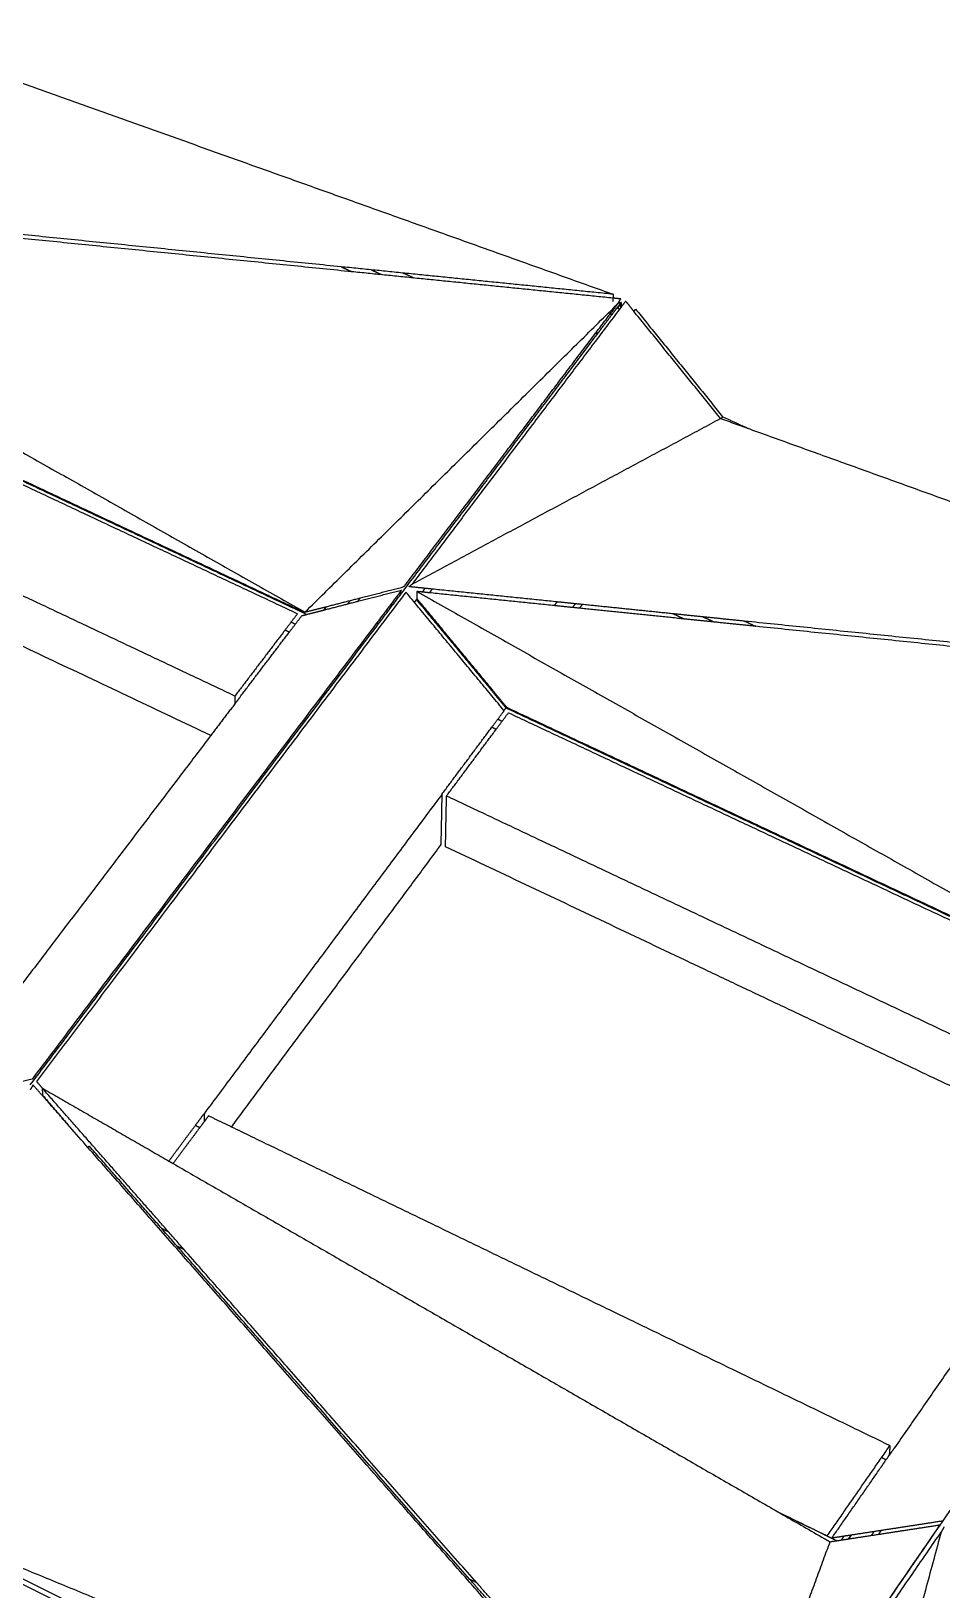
# Model space of a CAD drawing. Header units: millimetres. Extents: x 7297 to 60227, y -7497 to 19324.
# Drawn here: x 43135 to 44932, y 9705 to 12780 of the extents above; entities that cross this region are included whole.
import ezdxf

# ---------------------------------------------------------------- set-up
doc = ezdxf.new("R2010")
doc.units = ezdxf.units.MM
doc.layers.add('Make2D_PANEL', color=252, linetype='Continuous')
doc.layers.add('Make2D_PIPE', color=7, linetype='Continuous', true_color=0xbf3f3f)

msp = doc.modelspace()

# ---------------------------------------------------------------- linework, layer by layer
at = {"layer": 'Make2D_PANEL'}
for points, weights, degree in [([(42830.81, 12780.25), (43547.34, 12524.18), (44283.42, 12261.12)], [38987.0427823, 38469.0495597, 37951.0563371], 2), ([(42830.81, 12780.25), (43547.34, 12524.18), (44283.42, 12261.12)], [38987.0427823, 38469.0495597, 37951.0563371], 2), ([(42209.4, 12462.75), (42937.82, 12050.8), (43675.17, 11633.8)], [38174.6106499, 37943.3785292, 37712.1464085], 2), ([(43746.45, 12315.29), (43292.08, 12361.12), (42838.93, 12406.84)], [38010.8586894, 38061.6073812, 38112.3560729], 2), ([(43746.45, 12315.29), (43292.08, 12361.12), (42838.93, 12406.84)], [38010.8586894, 38061.6073812, 38112.3560729], 2), ([(43767.71, 12305.51), (43313.19, 12351.37), (42859.88, 12397.12)], [38000.0533089, 38050.8023257, 38101.5513424], 2), ([(43767.71, 12305.51), (43313.19, 12351.37), (42859.88, 12397.12)], [38000.0533089, 38050.8023257, 38101.5513424], 2), ([(44283.42, 12261.12), (44014.72, 12288.22), (43746.45, 12315.29)], [37951.0563371, 37980.9575133, 38010.8586894], 2), ([(44283.15, 12253.5), (44025.24, 12279.53), (43767.71, 12305.51)], [37942.6657817, 37971.3595453, 38000.0533089], 2), ([(43889.93, 12293.18), (43879.28, 12298.07), (43868.62, 12302.96)], [38437.6400911, 38443.1069551, 38448.573819], 2), ([(43675.17, 11633.8), (43984.99, 11939.15), (44292.97, 12242.7)], [37712.1464085, 37824.7028497, 37937.2592909], 2), ([(44248.65, 12184.05), (44270.83, 12213.4), (44292.97, 12242.7)], [37872.7843341, 37905.0218125, 37937.2592909], 2), ([(44283.42, 12261.12), (44283.17, 12253.98), (44282.91, 12246.85)], [37951.0563371, 37965.0334426, 37979.010548], 2), ([(44283.42, 12261.12), (44283.17, 12253.98), (44282.91, 12246.85)], [37951.0563371, 37965.0334426, 37979.010548], 2), ([(44298.44, 12251.96), (44290.8, 12252.73), (44283.15, 12253.5)], [37940.9666862, 37941.816234, 37942.6657817], 2), ([(44298.44, 12251.96), (44290.8, 12252.73), (44283.15, 12253.5)], [37940.9666862, 37941.816234, 37942.6657817], 2), ([(44292.97, 12242.7), (44293.04, 12242.83), (44293.12, 12242.95), (44293.19, 12243.08)], [37937.2592909, 37937.3108093, 37937.3623277, 37937.4138461], 3), ([(44293.19, 12243.08), (44294.94, 12246.04), (44296.69, 12249), (44298.44, 12251.96)], [37937.4138461, 37938.5981262, 37939.7824062, 37940.9666862], 3), ([(44293.19, 12243.08), (44294.94, 12246.04), (44296.69, 12249), (44298.44, 12251.96)], [37937.4138461, 37938.5981262, 37939.7824062, 37940.9666862], 3), ([(44308.18, 12247.64), (44303.64, 12241.63), (44299.1, 12235.62)], [37942.7056057, 37936.0864222, 37929.4672387], 2), ([(44308.18, 12247.64), (44303.64, 12241.63), (44299.1, 12235.62)], [37942.7056057, 37936.0864222, 37929.4672387], 2), ([(44324.51, 12227.45), (44316.35, 12237.55), (44308.18, 12247.64)], [37958.7637673, 37950.7346865, 37942.7056057], 2), ([(44324.51, 12227.45), (44316.35, 12237.55), (44308.18, 12247.64)], [37958.7637673, 37950.7346865, 37942.7056057], 2), ([(42394.37, 12233.97), (43028.67, 11936.33), (43674.02, 11633.51)], [38371.593365, 38042.9970534, 37714.4007418], 2), ([(42394.37, 12225.07), (43021.99, 11930.49), (43660.43, 11630.83)], [38361.6864183, 38036.6023411, 37711.5182639], 2), ([(44299.1, 12235.62), (44094.42, 11964.6), (43886.5, 11689.29)], [37929.4672387, 37633.4682112, 37337.4691838], 2), ([(44495.59, 12015.99), (44410.24, 12121.49), (44324.51, 12227.45)], [38127.7897149, 38043.2767411, 37958.7637673], 2), ([(43870.98, 11684.18), (44061.17, 11935.91), (44248.65, 12184.05)], [37332.0228691, 37602.4036016, 37872.7843341], 2), ([(43870.98, 11684.18), (44061.17, 11935.91), (44248.65, 12184.05)], [37332.0228691, 37602.4036016, 37872.7843341], 2), ([(43536.87, 11468.33), (42896.56, 11770.77), (42267.15, 12068.05)], [37537.5533867, 37862.6374639, 38187.7215411], 2), ([(43886.5, 11689.29), (44194.23, 11854.35), (44495.59, 12015.99)], [37337.4691838, 37732.6294493, 38127.7897149], 2), ([(44495.59, 12015.99), (45251.41, 11743.54), (46028.35, 11463.48)], [38127.7897149, 37609.7964923, 37091.8032697], 2), ([(44495.59, 12015.99), (45251.41, 11743.54), (46028.35, 11463.48)], [38127.7897149, 37609.7964923, 37091.8032697], 2), ([(44496.69, 12014.62), (44496.14, 12015.31), (44495.59, 12015.99)], [38128.8873614, 38128.3385381, 38127.7897149], 2), ([(44496.69, 12014.62), (44496.14, 12015.31), (44495.59, 12015.99)], [38128.8873614, 38128.3385381, 38127.7897149], 2), ([(43489.28, 11390.45), (42876.74, 11680.59), (42274.19, 11966)], [37765.9862665, 38078.9456327, 38391.9049989], 2), ([(43489.28, 11390.45), (42876.74, 11680.59), (42274.19, 11966)], [37765.9862665, 38078.9456327, 38391.9049989], 2), ([(43880.96, 11684.01), (43882.81, 11685.77), (43884.65, 11687.53), (43886.5, 11689.29)], [37325.4472334, 37329.4545502, 37333.461867, 37337.4691838], 3), ([(43874.51, 11673.42), (43514.85, 11197.18), (43145.27, 10707.82)], [37320.5478605, 36819.8305214, 36319.1131822], 2), ([(43717.3, 11644.64), (43750.7, 11653.23), (43784.2, 11661.86)], [37629.6955156, 37564.6105399, 37499.5255642], 2), ([(43779.12, 11655.15), (43822.41, 11666.27), (43865.89, 11677.45)], [37492.3494696, 37408.5967977, 37324.8441258], 2), ([(43779.12, 11655.15), (43822.41, 11666.27), (43865.89, 11677.45)], [37492.3494696, 37408.5967977, 37324.8441258], 2), ([(43784.2, 11661.86), (43827.49, 11672.99), (43870.98, 11684.18)], [37499.5255642, 37415.7742166, 37332.0228691], 2), ([(43784.2, 11661.86), (43827.49, 11672.99), (43870.98, 11684.18)], [37499.5255642, 37415.7742166, 37332.0228691], 2), ([(43860.36, 11670.13), (43838.2, 11640.8), (43816.01, 11611.43)], [37317.0455976, 37285.8225239, 37254.5994502], 2), ([(43865.89, 11677.45), (43863.13, 11673.79), (43860.36, 11670.13)], [37324.8441258, 37320.9448617, 37317.0455976], 2), ([(43865.89, 11677.45), (43863.13, 11673.79), (43860.36, 11670.13)], [37324.8441258, 37320.9448617, 37317.0455976], 2), ([(44068.31, 11439.39), (43971.65, 11556.11), (43874.51, 11673.42)], [37506.7296162, 37413.6387384, 37320.5478605], 2), ([(43926.25, 11679.36), (43903.61, 11681.68), (43880.96, 11684.01)], [37320.4889812, 37322.9681073, 37325.4472334], 2), ([(43896.12, 11674.54), (43896, 11667.5), (43895.89, 11660.47)], [37315.3575825, 37329.334688, 37343.3117934], 2), ([(43895.89, 11660.47), (43900.11, 11655.37), (43904.33, 11650.28)], [37343.3117934, 37347.3515041, 37351.3912147], 2), ([(43920.72, 11672.02), (43908.42, 11673.28), (43896.12, 11674.54)], [37312.6652122, 37314.0113973, 37315.3575825], 2), ([(43896.12, 11674.54), (44651.93, 11248.13), (45417.23, 10816.37)], [37315.3575825, 37084.1254618, 36852.8933411], 2), ([(44167.55, 11646.66), (44044.09, 11659.34), (43920.72, 11672.02)], [37285.6713305, 37299.1682713, 37312.6652122], 2), ([(44167.55, 11646.66), (44044.09, 11659.34), (43920.72, 11672.02)], [37285.6713305, 37299.1682713, 37312.6652122], 2), ([(44173.04, 11654.01), (44049.6, 11666.69), (43926.25, 11679.36)], [37293.4950954, 37306.9920383, 37320.4889812], 2), ([(44173.04, 11654.01), (44049.6, 11666.69), (43926.25, 11679.36)], [37293.4950954, 37306.9920383, 37320.4889812], 2), ([(43660.43, 11630.83), (43648.23, 11614.78), (43636.02, 11598.72)], [37711.5182639, 37694.269901, 37677.0215381], 2), ([(43644.54, 11594.72), (43656.75, 11610.78), (43668.94, 11626.83)], [37672.7261395, 37689.9740691, 37707.2219986], 2), ([(43668.94, 11626.83), (43673.91, 11628.11), (43678.88, 11629.38)], [37707.2219986, 37697.4852319, 37687.7484651], 2), ([(43674.02, 11633.51), (43674.59, 11633.65), (43675.17, 11633.8)], [37714.4007418, 37713.2735752, 37712.1464085], 2), ([(43675.17, 11633.8), (43696.21, 11639.22), (43717.3, 11644.64)], [37712.1464085, 37670.9209621, 37629.6955156], 2), ([(43675.17, 11633.8), (43696.21, 11639.22), (43717.3, 11644.64)], [37712.1464085, 37670.9209621, 37629.6955156], 2), ([(43678.88, 11629.38), (43695.54, 11633.67), (43712.23, 11637.95)], [37687.7484651, 37655.1343277, 37622.5201903], 2), ([(43678.88, 11629.38), (43695.54, 11633.67), (43712.23, 11637.95)], [37687.7484651, 37655.1343277, 37622.5201903], 2), ([(43712.23, 11637.95), (43745.62, 11646.54), (43779.12, 11655.15)], [37622.5201903, 37557.43483, 37492.3494696], 2), ([(43904.33, 11650.28), (43974.38, 11565.66), (44044.18, 11481.34)], [37351.3912147, 37418.5829567, 37485.7746986], 2), ([(44216.88, 11641.59), (44192.22, 11644.13), (44167.55, 11646.66)], [37280.2814519, 37282.9763912, 37285.6713305], 2), ([(44222.36, 11648.95), (44197.7, 11651.48), (44173.04, 11654.01)], [37288.1048991, 37290.7999973, 37293.4950954], 2), ([(44424.25, 11620.29), (44320.54, 11630.95), (44216.88, 11641.59)], [37257.6405686, 37268.9610103, 37280.2814519], 2), ([(44424.25, 11620.29), (44320.54, 11630.95), (44216.88, 11641.59)], [37257.6405686, 37268.9610103, 37280.2814519], 2), ([(44402.37, 11630.46), (44312.34, 11639.71), (44222.36, 11648.95)], [37268.4457887, 37278.2753439, 37288.1048991], 2), ([(44402.37, 11630.46), (44312.34, 11639.71), (44222.36, 11648.95)], [37268.4457887, 37278.2753439, 37288.1048991], 2), ([(44542.98, 11616.02), (44472.66, 11623.24), (44402.37, 11630.46)], [37253.1035632, 37260.774676, 37268.4457887], 2), ([(43816.01, 11611.43), (43480.55, 11167.44), (43136.5, 10712.08)], [37254.5994502, 36789.0044489, 36323.4094476], 2), ([(43816.01, 11611.43), (43480.55, 11167.44), (43136.5, 10712.08)], [37254.5994502, 36789.0044489, 36323.4094476], 2), ([(43636.02, 11598.72), (43586.54, 11533.65), (43536.87, 11468.33)], [37677.0215381, 37607.2874624, 37537.5533867], 2), ([(43636.02, 11598.72), (43586.54, 11533.65), (43536.87, 11468.33)], [37677.0215381, 37607.2874624, 37537.5533867], 2), ([(44564.91, 11605.85), (44494.57, 11613.07), (44424.25, 11620.29)], [37242.2981246, 37249.9693466, 37257.6405686], 2), ([(45476.14, 11520.19), (45008.93, 11568.17), (44542.98, 11616.02)], [37151.6056663, 37202.3546148, 37253.1035632], 2), ([(45476.14, 11520.19), (45008.93, 11568.17), (44542.98, 11616.02)], [37151.6056663, 37202.3546148, 37253.1035632], 2), ([(45498.41, 11509.96), (45031.02, 11557.97), (44564.91, 11605.85)], [37140.8003722, 37191.5492484, 37242.2981246], 2), ([(45498.41, 11509.96), (45031.02, 11557.97), (44564.91, 11605.85)], [37140.8003722, 37191.5492484, 37242.2981246], 2), ([(43545.41, 11464.3), (43595.07, 11529.63), (43644.54, 11594.72)], [37533.2571214, 37602.9916305, 37672.7261395], 2), ([(43545.41, 11464.3), (43595.07, 11529.63), (43644.54, 11594.72)], [37533.2571214, 37602.9916305, 37672.7261395], 2), ([(44044.18, 11481.34), (44058.76, 11463.73), (44073.33, 11446.13)], [37485.7746986, 37499.841529, 37513.9083594], 2), ([(43536.92, 11453.13), (43513.12, 11421.82), (43489.28, 11390.46)], [37521.3589197, 37488.0516479, 37454.7443761], 2), ([(43536.87, 11468.33), (43536.89, 11460.73), (43536.92, 11453.13)], [37537.5533867, 37552.9186188, 37568.2838508], 2), ([(43536.87, 11468.33), (43536.89, 11460.73), (43536.92, 11453.13)], [37537.5533867, 37552.9186188, 37568.2838508], 2), ([(43545.41, 11464.3), (43541.16, 11458.72), (43536.92, 11453.13)], [37533.2571214, 37527.3080206, 37521.3589197], 2), ([(43545.41, 11464.3), (43541.16, 11458.72), (43536.92, 11453.13)], [37533.2571214, 37527.3080206, 37521.3589197], 2), ([(44073.33, 11446.13), (44738.69, 11133.92), (45415.94, 10816.12)], [37513.9083594, 37184.5280169, 36855.1476744], 2), ([(44044.14, 11406.93), (44056.23, 11423.17), (44068.31, 11439.39)], [37472.2326942, 37489.4811552, 37506.7296162], 2), ([(44052.75, 11402.88), (44064.83, 11419.12), (44076.91, 11435.35)], [37467.9365944, 37485.1849726, 37502.4333509], 2), ([(44076.91, 11435.35), (44733.75, 11127.05), (45402.18, 10813.31)], [37502.4333509, 37177.3492737, 36852.2651965], 2), ([(43489.28, 11390.46), (43281.72, 11117.38), (43070.93, 10840.06)], [37454.7443761, 37167.2482868, 36879.7521976], 2), ([(43489.28, 11390.46), (43281.72, 11117.38), (43070.93, 10840.06)], [37454.7443761, 37167.2482868, 36879.7521976], 2), ([(43945.97, 11275.11), (43995.14, 11341.14), (44044.14, 11406.93)], [37332.764739, 37402.4987166, 37472.2326942], 2), ([(43945.97, 11275.11), (43995.14, 11341.14), (44044.14, 11406.93)], [37332.764739, 37402.4987166, 37472.2326942], 2), ([(43954.6, 11271.03), (44003.76, 11337.08), (44052.75, 11402.88)], [37328.4684737, 37398.202534, 37467.9365944], 2), ([(43954.6, 11271.03), (44003.76, 11337.08), (44052.75, 11402.88)], [37328.4684737, 37398.202534, 37467.9365944], 2), ([(43945.97, 11275.11), (43713.08, 10962.38), (43476.03, 10644.08)], [37332.764739, 37006.0122771, 36679.2598152], 2), ([(43944.04, 11175.05), (43945, 11224.94), (43945.97, 11275.11)], [37536.9481968, 37434.8564679, 37332.764739], 2), ([(43944.04, 11175.05), (43945, 11224.94), (43945.97, 11275.11)], [37536.9481968, 37434.8564679, 37332.764739], 2), ([(43952.62, 11170.99), (43953.61, 11220.87), (43954.6, 11271.03)], [37532.6519315, 37430.5602026, 37328.4684737], 2), ([(43952.62, 11170.99), (43953.61, 11220.87), (43954.6, 11271.03)], [37532.6519315, 37430.5602026, 37328.4684737], 2), ([(45283.98, 10643.14), (44613.45, 10959.84), (43954.6, 11271.03)], [36678.3003193, 37003.3843965, 37328.4684737], 2), ([(43530.23, 10617.86), (43738.75, 10898.63), (43944.04, 11175.05)], [36957.178893, 37247.0635449, 37536.9481968], 2), ([(43530.23, 10617.86), (43738.75, 10898.63), (43944.04, 11175.05)], [36957.178893, 37247.0635449, 37536.9481968], 2), ([(45239.23, 10561.56), (44590.45, 10868.87), (43952.62, 11170.99)], [36899.5930938, 37216.1225127, 37532.6519315], 2), ([(45239.23, 10561.56), (44590.45, 10868.87), (43952.62, 11170.99)], [36899.5930938, 37216.1225127, 37532.6519315], 2), ([(43136.5, 10712.08), (43093.5, 10702.81), (43050.7, 10693.59)], [36323.4094476, 36407.1623025, 36490.9151574], 2), ([(43136.5, 10712.08), (43093.5, 10702.81), (43050.7, 10693.59)], [36323.4094476, 36407.1623025, 36490.9151574], 2), ([(43145.27, 10707.82), (43150.98, 10701.2), (43156.68, 10694.58)], [36319.1131822, 36324.322017, 36329.5308518], 2), ([(43138.44, 10700.88), (43136.5, 10697.6), (43134.55, 10694.33), (43132.61, 10691.05)], [36305.8992542, 36304.6634558, 36303.4276574, 36302.1918589], 3), ([(43165.44, 10670.15), (43151.93, 10685.52), (43138.44, 10700.88)], [36274.9203532, 36290.4098037, 36305.8992542], 2), ([(43435.91, 10376.73), (43295.66, 10536.36), (43156.63, 10694.6)], [35981.8340444, 36140.6997311, 36299.5654178], 2), ([(43156.63, 10694.6), (43156.8, 10687.75), (43156.97, 10680.9)], [36299.5654178, 36313.5425233, 36327.5196287], 2), ([(43156.63, 10694.6), (43156.65, 10694.59), (43156.68, 10694.58)], [36299.5654178, 36299.5583178, 36299.5512178], 2), ([(43156.68, 10694.58), (43281.47, 10622.73), (43406.51, 10550.73)], [36299.5512178, 36261.9907217, 36224.4302256], 2), ([(43156.68, 10694.58), (43157.25, 10693.91), (43157.83, 10693.24)], [36329.5308518, 36330.0568081, 36330.5827644], 2), ([(43156.97, 10680.9), (43181.75, 10652.12), (43206.51, 10623.38)], [36327.5196287, 36350.1813829, 36372.8431371], 2), ([(43206.51, 10623.38), (43185.96, 10646.78), (43165.44, 10670.15)], [36227.8916247, 36251.405989, 36274.9203532], 2), ([(43206.51, 10623.38), (43185.96, 10646.78), (43165.44, 10670.15)], [36227.8916247, 36251.405989, 36274.9203532], 2), ([(43458.95, 10621.14), (43467.5, 10632.62), (43476.03, 10644.08)], [36655.9354471, 36667.5976311, 36679.2598152], 2), ([(43458.95, 10621.14), (43467.5, 10632.62), (43476.03, 10644.08)], [36655.9354471, 36667.5976311, 36679.2598152], 2), ([(43476.03, 10644.08), (43476.09, 10636.17), (43476.14, 10628.27)], [36679.2598152, 36695.5991132, 36711.9384112], 2), ([(43476.03, 10644.08), (43476.09, 10636.17), (43476.14, 10628.27)], [36679.2598152, 36695.5991132, 36711.9384112], 2), ([(44414.98, 9247.35), (43799.43, 9948.24), (43206.51, 10623.38)], [34896.5995086, 35562.2455666, 36227.8916247], 2), ([(43406.52, 10550.73), (43432.76, 10585.97), (43458.95, 10621.14)], [36584.5215928, 36620.22852, 36655.9354471], 2), ([(43467.68, 10616.91), (43441.29, 10581.46), (43414.85, 10545.93)], [36651.637649, 36615.6524062, 36579.6671633], 2), ([(43476.14, 10628.27), (43471.91, 10622.59), (43467.68, 10616.91)], [36663.1783127, 36657.4079809, 36651.637649], 2), ([(43476.14, 10628.27), (43471.91, 10622.59), (43467.68, 10616.91)], [36663.1783127, 36657.4079809, 36651.637649], 2), ([(43484.76, 10639.86), (43480.45, 10634.06), (43476.14, 10628.27)], [36674.9635498, 36669.0709313, 36663.1783127], 2), ([(43530.23, 10617.86), (43507.49, 10628.86), (43484.76, 10639.86)], [36652.600947, 36663.7822484, 36674.9635498], 2), ([(44829.78, 9989.18), (44174.4, 10306.24), (43530.23, 10617.86)], [36024.7953955, 36338.6981712, 36652.600947], 2), ([(44829.78, 9989.18), (44174.4, 10306.24), (43530.23, 10617.86)], [36024.7953955, 36338.6981712, 36652.600947], 2), ([(43406.51, 10550.73), (43410.68, 10548.33), (43414.85, 10545.93)], [36224.4302256, 36223.1802267, 36221.9302279], 2), ([(45239.23, 10561.56), (45040.62, 10275.47), (44838.83, 9984.8)], [36595.4922784, 36307.9957043, 36020.4991301], 2), ([(45239.23, 10561.56), (45040.62, 10275.47), (44838.83, 9984.8)], [36595.4922784, 36307.9957043, 36020.4991301], 2), ([(43414.85, 10545.93), (44054.14, 10177.85), (44700.24, 9805.84)], [36221.9302279, 36031.1418761, 35840.3535243], 2), ([(44014.29, 9718.42), (43722.5, 10050.53), (43435.91, 10376.73)], [35341.2009171, 35661.5174808, 35981.8340444], 2), ([(44014.29, 9718.42), (43722.5, 10050.53), (43435.91, 10376.73)], [35341.2009171, 35661.5174808, 35981.8340444], 2), ([(44706.09, 9811.08), (44768.08, 9900.34), (44829.78, 9989.18)], [35850.8305183, 35937.8129569, 36024.7953955], 2), ([(44715.16, 9806.66), (44771.9, 9888.38), (44828.38, 9969.74)], [35846.5342529, 35926.1300648, 36005.7258766], 2), ([(44829.78, 9989.18), (44829.08, 9979.46), (44828.38, 9969.74)], [36024.7953955, 36045.2859926, 36065.7765896], 2), ([(44829.78, 9989.18), (44829.08, 9979.46), (44828.38, 9969.74)], [36024.7953955, 36045.2859926, 36065.7765896], 2), ([(44828.38, 9969.74), (44833.61, 9977.27), (44838.83, 9984.8)], [36005.7258766, 36013.1125034, 36020.4991301], 2), ([(44828.38, 9969.74), (44833.61, 9977.27), (44838.83, 9984.8)], [36005.7258766, 36013.1125034, 36020.4991301], 2), ([(42879.19, 9845.67), (43659.34, 9524.13), (44462.69, 9193.03)], [35882.0395463, 35364.0463237, 34846.0531011], 2), ([(44262.88, 9155.15), (43565.24, 9502.91), (42880.42, 9844.28)], [35224.3765078, 35553.7568503, 35883.1371928], 2), ([(44609.25, 9858.23), (44655.11, 9835.9), (44701.03, 9813.54)], [35896.7210133, 35874.9732689, 35853.2255245], 2), ([(44609.25, 9858.23), (44655.11, 9835.9), (44701.03, 9813.54)], [35896.7210133, 35874.9732689, 35853.2255245], 2), ([(42883.78, 9832.5), (43559.84, 9495.4), (44248.38, 9152.08)], [35871.6621842, 35546.5781071, 35221.4940299], 2), ([(44928.58, 9832.84), (44709.99, 9515.54), (44487.6, 9192.73)], [35456.9776369, 35154.359426, 34851.7412151], 2), ([(44928.58, 9832.84), (44709.99, 9515.54), (44487.6, 9192.73)], [35456.9776369, 35154.359426, 34851.7412151], 2), ([(44489.69, 9177.62), (44712.15, 9500.69), (44930.81, 9818.24)], [34837.7023697, 35140.3205806, 35442.9387915], 2), ([(44930.81, 9818.24), (44812.49, 9382.56), (44692.75, 8941.66)], [35442.9387915, 35232.8626352, 35022.7864789], 2), ([(44701.03, 9813.54), (44703.56, 9812.31), (44706.09, 9811.08)], [35853.2255245, 35852.0280214, 35850.8305183], 2), ([(44752.97, 9812.48), (44734.05, 9809.56), (44715.16, 9806.66)], [35779.8074754, 35813.1708642, 35846.5342529], 2), ([(44748.3, 9805.15), (44777.69, 9809.66), (44807.16, 9814.19)], [35771.8064584, 35720.1097431, 35668.4130278], 2), ([(44753.43, 9812.55), (44753.2, 9812.51), (44752.97, 9812.48)], [35778.9834785, 35779.3954769, 35779.8074754], 2), ([(44753.43, 9812.55), (44753.2, 9812.51), (44752.97, 9812.48)], [35778.9834785, 35779.3954769, 35779.8074754], 2), ([(44812.29, 9821.61), (44782.82, 9817.07), (44753.43, 9812.55)], [35675.5891918, 35727.2863351, 35778.9834785], 2), ([(44807.16, 9814.19), (44867.69, 9823.49), (44928.58, 9832.84)], [35668.4130278, 35562.6953324, 35456.9776369], 2), ([(44807.16, 9814.19), (44867.69, 9823.49), (44928.58, 9832.84)], [35668.4130278, 35562.6953324, 35456.9776369], 2), ([(44933.72, 9840.31), (44872.83, 9830.93), (44812.29, 9821.61)], [35464.1563802, 35569.872786, 35675.5891918], 2), ([(44933.72, 9840.31), (44872.83, 9830.93), (44812.29, 9821.61)], [35464.1563802, 35569.872786, 35675.5891918], 2), ([(44936.6, 9828.41), (44934.67, 9825.02), (44932.74, 9821.63), (44930.81, 9818.24)], [35446.6461868, 35445.4103884, 35444.17459, 35442.9387915], 3), ([(44711.31, 9799.46), (44601.01, 9500.33), (44487.6, 9192.73)], [35837.1011764, 35344.4211957, 34851.7412151], 2), ([(44700.24, 9805.84), (44705.77, 9802.65), (44711.31, 9799.46)], [35840.3535243, 35838.7273504, 35837.1011764], 2), ([(44710.03, 9799.27), (44710.67, 9799.37), (44711.31, 9799.46)], [35839.3555097, 35838.228343, 35837.1011764], 2), ([(44711.31, 9799.46), (44729.56, 9802.27), (44747.84, 9805.08)], [35837.1011764, 35804.8645932, 35772.6280101], 2), ([(44747.84, 9805.08), (44748.07, 9805.11), (44748.3, 9805.15)], [35772.6280101, 35772.2172342, 35771.8064584], 2), ([(44747.84, 9805.08), (44748.07, 9805.11), (44748.3, 9805.15)], [35772.6280101, 35772.2172342, 35771.8064584], 2), ([(44096.68, 9624.65), (44055.43, 9671.59), (44014.29, 9718.42)], [35251.7947332, 35296.4978251, 35341.2009171], 2)]:
    msp.add_rational_spline(points, weights, degree=degree, dxfattribs=at)
at = {"layer": 'Make2D_PIPE'}
for points, weights in [([(43746.44, 12315.29), (43757.08, 12310.4), (43767.71, 12305.51)], [38566.2990236, 38560.8170554, 38555.3350871]), ([(43746.44, 12315.29), (43757.08, 12310.4), (43767.71, 12305.51)], [38566.2990236, 38560.8170554, 38555.3350871]), ([(43826.34, 12299.59), (43815.7, 12304.49), (43805.06, 12309.37)], [38483.7701964, 38489.2428798, 38494.7155631]), ([(44291.38, 12234.17), (44295.41, 12239.5), (44299.43, 12244.83)], [38005.5498376, 38011.4288609, 38017.3078842]), ([(44298.63, 12242.46), (44295.38, 12238.15), (44292.12, 12233.84)], [38018.906923, 38014.1510578, 38009.3951926]), ([(44299.43, 12244.83), (44296.31, 12243.96), (44293.19, 12243.08)], [38017.3078842, 38023.2843637, 38029.2608431]), ([(44299.43, 12244.83), (44296.31, 12243.96), (44293.19, 12243.08)], [38017.3078842, 38023.2843637, 38029.2608431]), ([(44298.34, 12234.62), (44298.49, 12238.54), (44298.63, 12242.46)], [38034.3016916, 38026.6043073, 38018.906923]), ([(44299.43, 12244.83), (44299.27, 12240.22), (44299.1, 12235.62)], [38017.3078842, 38026.3551582, 38035.4024322]), ([(44299.43, 12244.83), (44299.27, 12240.22), (44299.1, 12235.62)], [38017.3078842, 38026.3551582, 38035.4024322]), ([(42393.31, 12232.66), (43030.52, 11933.64), (43678.88, 11629.38)], [38409.0160426, 38078.5989031, 37748.1817636]), ([(42393.31, 12232.66), (43030.52, 11933.64), (43678.88, 11629.38)], [38409.0160426, 38078.5989031, 37748.1817636]), ([(44254.58, 12185.69), (44272.93, 12209.98), (44291.25, 12234.23)], [37951.3984562, 37978.1275248, 38004.8565934]), ([(44276.89, 12221.41), (44279.85, 12222.24), (44282.82, 12223.07)], [38005.1798387, 37999.4941429, 37993.8084471]), ([(44291.25, 12234.23), (44293.78, 12233.08), (44296.31, 12231.92)], [38004.8565934, 38003.5816846, 38002.3067758]), ([(44324.51, 12227.46), (44326.17, 12229.65), (44327.83, 12231.85)], [37998.1433892, 38000.5651945, 38002.9869998]), ([(44324.51, 12227.46), (44326.17, 12229.65), (44327.83, 12231.85)], [37998.1433892, 38000.5651945, 38002.9869998]), ([(44327.83, 12231.85), (44413.89, 12125.44), (44499.58, 12019.51)], [38002.9869998, 38087.9439346, 38172.9008694]), ([(44327.83, 12231.85), (44413.89, 12125.44), (44499.58, 12019.51)], [38002.9869998, 38087.9439346, 38172.9008694]), ([(43866.26, 11671.65), (44061.86, 11930.57), (44254.58, 12185.69)], [37394.3406532, 37672.8695547, 37951.3984562]), ([(43866.26, 11671.65), (44061.86, 11930.57), (44254.58, 12185.69)], [37394.3406532, 37672.8695547, 37951.3984562]), ([(44248.65, 12184.05), (44251.62, 12184.87), (44254.59, 12185.69)], [38116.099198, 38110.3925009, 38104.6858037]), ([(44248.65, 12184.05), (44251.62, 12184.87), (44254.59, 12185.69)], [38116.099198, 38110.3925009, 38104.6858037]), ([(44499.58, 12019.51), (44498.13, 12017.55), (44496.67, 12015.6)], [38172.9008694, 38170.7508026, 38168.6007358]), ([(44499.58, 12019.5), (44524.72, 12007.97), (44549.86, 11996.43)], [38172.8994746, 38160.203632, 38147.5077893]), ([(44499.58, 12019.5), (44524.72, 12007.97), (44549.86, 11996.43)], [38172.8994746, 38160.203632, 38147.5077893]), ([(43759.97, 11650.23), (43762.51, 11653.58), (43765.05, 11656.93)], [37770.6364651, 37774.2475893, 37777.8587135]), ([(43784.2, 11661.86), (43781.66, 11658.5), (43779.12, 11655.15)], [37846.9249949, 37843.3017126, 37839.6784304]), ([(43784.2, 11661.86), (43781.66, 11658.5), (43779.12, 11655.15)], [37846.9249949, 37843.3017126, 37839.6784304]), ([(43821.9, 11612.92), (43844.1, 11642.31), (43866.26, 11671.65)], [37331.7453167, 37363.042985, 37394.3406532]), ([(43866.27, 11671.65), (43863.31, 11670.89), (43860.36, 11670.13)], [37395.5793195, 37401.2637897, 37406.9482598]), ([(43866.27, 11671.65), (43863.31, 11670.89), (43860.36, 11670.13)], [37395.5793195, 37401.2637897, 37406.9482598]), ([(43896.29, 11659.99), (43893.75, 11656.62), (43891.21, 11653.26)], [37381.8991571, 37378.3073307, 37374.7155043]), ([(43891.31, 11653.14), (43893.25, 11655.71), (43895.19, 11658.29)], [37375.3404297, 37378.0848422, 37380.8292546]), ([(43895.19, 11658.29), (43899.16, 11653.49), (43903.13, 11648.69)], [37380.8292546, 37384.636238, 37388.4432214]), ([(43912, 11680.82), (43909.23, 11677.15), (43906.47, 11673.48)], [37404.1398144, 37400.2188577, 37396.297901]), ([(43926.25, 11679.36), (43923.49, 11675.69), (43920.72, 11672.02)], [37466.3595144, 37462.4323402, 37458.505166]), ([(43926.25, 11679.36), (43923.49, 11675.69), (43920.72, 11672.02)], [37466.3595144, 37462.4323402, 37458.505166]), ([(43717.3, 11644.64), (43714.76, 11641.3), (43712.23, 11637.96)], [37764.6159208, 37761.0142839, 37757.412647]), ([(43717.3, 11644.64), (43714.76, 11641.3), (43712.23, 11637.96)], [37764.6159208, 37761.0142839, 37757.412647]), ([(43843.42, 11647.71), (43846.37, 11648.47), (43849.32, 11649.22)], [37383.0200326, 37377.3367098, 37371.653387]), ([(43904.33, 11650.28), (43903.73, 11649.49), (43903.13, 11648.69)], [37435.2706846, 37434.4211393, 37433.571594]), ([(43904.33, 11650.28), (43903.73, 11649.49), (43903.13, 11648.69)], [37435.2706846, 37434.4211393, 37433.571594]), ([(43903.13, 11648.69), (43973.19, 11564.07), (44042.99, 11479.75)], [37388.4432214, 37455.7057424, 37522.9682634]), ([(43903.13, 11648.69), (43973.19, 11564.07), (44042.99, 11479.75)], [37388.4432214, 37455.7057424, 37522.9682634]), ([(44167.55, 11646.66), (44170.3, 11650.34), (44173.04, 11654.01)], [37766.7918411, 37770.7537104, 37774.7155798]), ([(44167.55, 11646.66), (44170.3, 11650.34), (44173.04, 11654.01)], [37766.7918411, 37770.7537104, 37774.7155798]), ([(44208.74, 11650.35), (44206, 11646.67), (44203.26, 11642.99)], [37770.7647796, 37766.8024176, 37762.8400556]), ([(44222.36, 11648.95), (44219.62, 11645.27), (44216.88, 11641.6)], [37832.9822304, 37829.0150213, 37825.0478122]), ([(44222.36, 11648.95), (44219.62, 11645.27), (44216.88, 11641.6)], [37832.9822304, 37829.0150213, 37825.0478122]), ([(44402.37, 11630.46), (44413.31, 11625.38), (44424.25, 11620.29)], [37813.0365526, 37807.5551697, 37802.0737868]), ([(44402.37, 11630.46), (44413.31, 11625.38), (44424.25, 11620.29)], [37813.0365526, 37807.5551697, 37802.0737868]), ([(43132.94, 10700.89), (43481.84, 11162.76), (43821.9, 11612.92)], [36385.7614546, 36858.7533856, 37331.7453167]), ([(43132.94, 10700.89), (43481.84, 11162.76), (43821.9, 11612.92)], [36385.7614546, 36858.7533856, 37331.7453167]), ([(43636.02, 11598.72), (43640.28, 11596.72), (43644.54, 11594.72)], [37778.8388375, 37776.6849769, 37774.5311164]), ([(43636.02, 11598.72), (43640.28, 11596.72), (43644.54, 11594.72)], [37778.8388375, 37776.6849769, 37774.5311164]), ([(43656.08, 11609.91), (43651.83, 11611.91), (43647.57, 11613.91)], [37727.2284175, 37729.3786365, 37731.5288554]), ([(43816, 11611.42), (43818.95, 11612.17), (43821.9, 11612.92)], [37493.9440405, 37488.2371073, 37482.5301741]), ([(43816, 11611.42), (43818.95, 11612.17), (43821.9, 11612.92)], [37493.9440405, 37488.2371073, 37482.5301741]), ([(44482.36, 11614.32), (44471.41, 11619.41), (44460.46, 11624.5)], [37731.9775818, 37737.4499268, 37742.9222718]), ([(44542.98, 11616.02), (44553.95, 11610.93), (44564.92, 11605.84)], [37733.8035191, 37728.3307483, 37722.8579775]), ([(44542.98, 11616.02), (44553.95, 11610.93), (44564.92, 11605.84)], [37733.8035191, 37728.3307483, 37722.8579775]), ([(44042.99, 11479.75), (44043.59, 11480.55), (44044.18, 11481.34)], [37587.7796863, 37588.6280177, 37589.4763491]), ([(44042.99, 11479.75), (44043.59, 11480.55), (44044.18, 11481.34)], [37587.7796863, 37588.6280177, 37589.4763491]), ([(44042.99, 11479.75), (44057.04, 11462.78), (44071.08, 11445.82)], [37522.9682634, 37536.5347406, 37550.1012178]), ([(44064.5, 11456.79), (44063.91, 11456), (44063.32, 11455.2)], [37563.2868651, 37562.4385911, 37561.5903171]), ([(44071.74, 11445.02), (44069.83, 11442.45), (44067.91, 11439.87)], [37550.7431243, 37547.9980217, 37545.2529192]), ([(44072.27, 11447.42), (44071.67, 11446.62), (44071.08, 11445.82)], [37616.6561675, 37615.807177, 37614.9581865]), ([(44072.27, 11447.42), (44071.67, 11446.62), (44071.08, 11445.82)], [37616.6561675, 37615.807177, 37614.9581865]), ([(44071.08, 11445.82), (44071.41, 11445.42), (44071.74, 11445.02)], [37550.1012178, 37550.4221711, 37550.7431243]), ([(44071.08, 11445.82), (44071.41, 11445.42), (44071.74, 11445.02)], [37550.1012178, 37550.4221711, 37550.7431243]), ([(44071.74, 11445.02), (44740.94, 11130.99), (45422.17, 10811.31)], [37550.7431435, 37219.1470627, 36887.5509819]), ([(44071.74, 11445.02), (44740.94, 11130.99), (45422.17, 10811.31)], [37550.7431435, 37219.1470627, 36887.5509819]), ([(46018.73, 11415.21), (44907.32, 9801.92), (43689.38, 8034.01)], [37122.5193978, 35499.1026951, 33875.6859923]), ([(46018.73, 11415.21), (44907.32, 9801.92), (43689.38, 8034.01)], [37122.5193978, 35499.1026951, 33875.6859923]), ([(44064.18, 11418.24), (44059.87, 11420.26), (44055.57, 11422.28)], [37522.231379, 37524.3817517, 37526.5321244]), ([(44044.14, 11406.93), (44048.44, 11404.91), (44052.75, 11402.88)], [37573.4967141, 37571.3428186, 37569.1889232]), ([(44044.14, 11406.93), (44048.44, 11404.91), (44052.75, 11402.88)], [37573.4967141, 37571.3428186, 37569.1889232]), ([(43157.38, 10680.41), (43157.16, 10680.12), (43156.94, 10679.82)], [36365.0688975, 36364.7727515, 36364.4766054]), ([(43165.81, 10670.63), (43165.62, 10670.39), (43165.44, 10670.15)], [36417.1961429, 36416.950404, 36416.7046651]), ([(43165.81, 10670.63), (43165.62, 10670.39), (43165.44, 10670.15)], [36417.1961429, 36416.950404, 36416.7046651]), ([(43458.95, 10621.14), (43463.32, 10619.03), (43467.68, 10616.91)], [36693.0807705, 36690.9302307, 36688.7796908]), ([(43458.95, 10621.14), (43463.32, 10619.03), (43467.68, 10616.91)], [36693.0807705, 36690.9302307, 36688.7796908]), ([(43249.8, 10579.89), (43248.11, 10578.91), (43246.42, 10577.94)], [36263.8474474, 36262.8671952, 36261.886943]), ([(43422.52, 10383.26), (43335.93, 10481.84), (43249.8, 10579.89)], [36067.4634991, 36165.6554733, 36263.8474474]), ([(43392.08, 10417.92), (43398.76, 10414.66), (43405.45, 10411.4)], [36487.5135279, 36484.2360421, 36480.9585563]), ([(43422.52, 10383.26), (43429.21, 10379.99), (43435.91, 10376.73)], [36514.1908887, 36510.9078733, 36507.6248578]), ([(43422.52, 10383.26), (43429.21, 10379.99), (43435.91, 10376.73)], [36514.1908887, 36510.9078733, 36507.6248578]), ([(44000.55, 9725.19), (43708.94, 10057.18), (43422.52, 10383.26)], [35425.4212717, 35746.4423854, 36067.4634991]), ([(44000.55, 9725.19), (43708.94, 10057.18), (43422.52, 10383.26)], [35425.4212717, 35746.4423854, 36067.4634991]), ([(44822.32, 9961.02), (44817.79, 9963.21), (44813.27, 9965.4)], [36033.6525022, 36035.8028118, 36037.9531214]), ([(44700.71, 9813.09), (44658.36, 9833.71), (44616.06, 9854.31)], [35889.1173967, 35909.1955876, 35929.2737785]), ([(44700.71, 9813.09), (44658.36, 9833.71), (44616.06, 9854.31)], [35889.1173967, 35909.1955876, 35929.2737785]), ([(44700.71, 9813.09), (44700.87, 9813.32), (44701.03, 9813.54)], [35889.1184499, 35889.3387836, 35889.5591172]), ([(44700.71, 9813.09), (44700.87, 9813.32), (44701.03, 9813.54)], [35889.1184499, 35889.3387836, 35889.5591172]), ([(44724.52, 9801.49), (44712.62, 9807.29), (44700.71, 9813.09)], [35877.8385426, 35883.4779696, 35889.1173967]), ([(44747.83, 9805.08), (44750.4, 9808.78), (44752.97, 9812.48)], [35941.8642533, 35945.4717271, 35949.079201]), ([(44747.83, 9805.08), (44750.4, 9808.78), (44752.97, 9812.48)], [35941.8642533, 35945.4717271, 35949.079201]), ([(44753.43, 9812.55), (44750.87, 9808.85), (44748.3, 9805.15)], [35888.5913914, 35884.9919451, 35881.3924988]), ([(44753.43, 9812.55), (44750.87, 9808.85), (44748.3, 9805.15)], [35888.5913914, 35884.9919451, 35881.3924988]), ([(44793.57, 9812.1), (44796.14, 9815.81), (44798.7, 9819.52)], [35888.1605542, 35891.768731, 35895.3769078]), ([(44812.29, 9821.61), (44809.73, 9817.9), (44807.16, 9814.19)], [35957.9839912, 35954.3655633, 35950.7471354]), ([(44812.29, 9821.61), (44809.73, 9817.9), (44807.16, 9814.19)], [35957.9839912, 35954.3655633, 35950.7471354]), ([(44734.14, 9802.97), (44736.71, 9806.67), (44739.27, 9810.37)], [35879.2784035, 35882.8750596, 35886.4717157]), ([(44082.88, 9631.45), (44041.66, 9678.38), (44000.55, 9725.19)], [35335.8201449, 35380.6207083, 35425.4212717]), ([(44014.29, 9718.42), (44007.42, 9721.81), (44000.55, 9725.19)], [35797.230489, 35800.5079748, 35803.7854606]), ([(44014.29, 9718.42), (44007.42, 9721.81), (44000.55, 9725.19)], [35797.230489, 35800.5079748, 35803.7854606])]:
    msp.add_rational_spline(points, weights, degree=2, dxfattribs=at)

doc.saveas('drawing.dxf')
